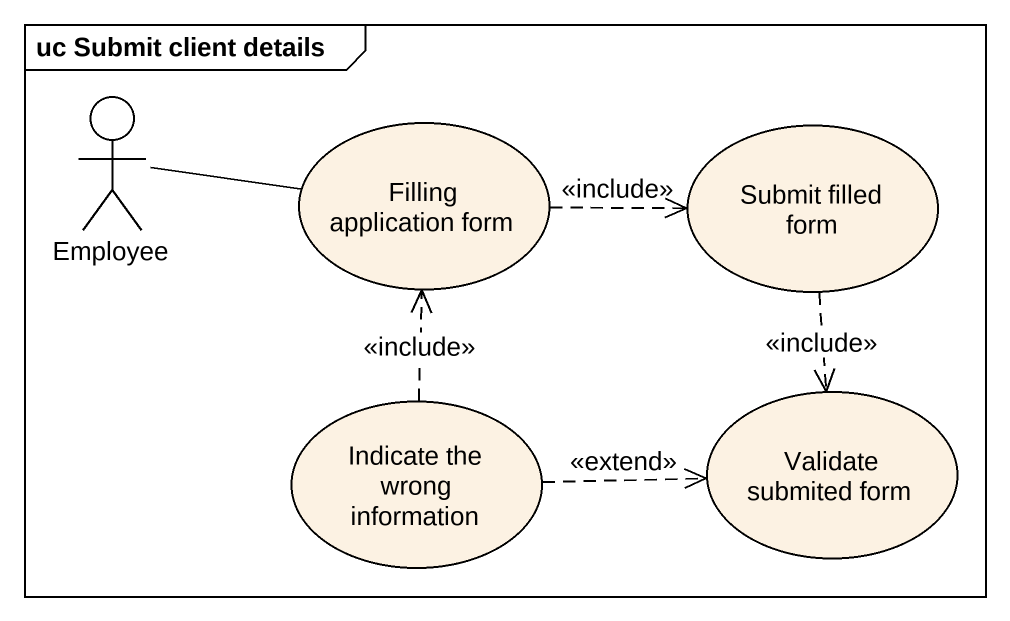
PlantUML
@startuml
mainframe uc Submit client details
actor Employee
usecase "Filling application form" as Filling_application_form
usecase "Submit filled form" as Submit_filled_form
usecase "Indicate the wrong information" as Indicate_the_wrong
usecase "Validate submited form" as Validate_submited_form
Employee -right- Filling_application_form
Filling_application_form .right.> Submit_filled_form : <<include>>
Submit_filled_form ..> Validate_submited_form : <<include>>
Indicate_the_wrong .up.> Filling_application_form : <<include>>
Indicate_the_wrong .right.> Validate_submited_form : <<extend>>
@enduml
